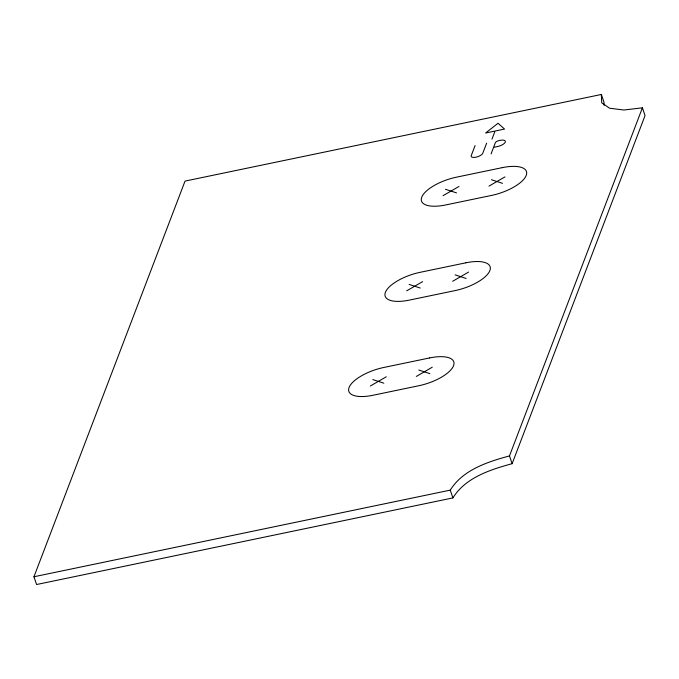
<?xml version="1.0" encoding="UTF-8"?>
<svg xmlns="http://www.w3.org/2000/svg" width="679" height="679" viewBox="0 0 679 679"><rect width="100%" height="100%" fill="white"/><g stroke="black" fill="none" stroke-linecap="round" stroke-linejoin="round"><path stroke-width="1.02" d="M601.356 94.474L601.696 102.784L609.615 108.233L623.916 110.006L642.41 107.825L645.05 115.6L512.127 463.689C490.204 469.656 465.539 477.558 452.901 497.911L36.59 584.526L33.95 576.76L185.044 181.089L601.356 94.474L603.996 102.24L604.123 105.355M475.079 145.561L471.226 155.644A6.153 2.368 -18.8 0 0 475.962 157.18A6.153 2.368 -18.8 0 0 482.794 153.233L486.639 143.159M491.995 139.119L495.076 131.047L504.548 129.069L498.046 123.264L485.612 133.016L494.414 131.183M491.087 153.912L495.364 142.709A3.336 1.29 -18.8 0 1 499.065 140.57L500.041 140.366A6.858 2.648 -18.8 0 1 505.32 142.081A6.858 2.648 -18.8 0 1 497.707 146.486L494.261 147.199M512.127 463.689L509.479 455.923L642.41 107.825M33.95 576.76L450.262 490.136C462.891 469.783 487.556 461.881 509.479 455.923M443.022 195.688L458.97 186.479M488.982 186.122L504.93 176.913M406.687 290.841L422.635 281.624M452.647 281.276L468.595 272.067M370.361 385.995L386.3 376.777M416.32 376.429L432.26 367.212M491.435 179.723L502.485 183.322M445.475 189.288L456.526 192.878M455.1 274.876L466.15 278.466M409.14 284.433L420.191 288.032M418.765 370.021L429.815 373.62M372.805 379.586L383.856 383.185M450.262 490.136L452.901 497.911M502.256 167.645L456.296 177.211A31.132 12.001 -18.8 0 0 421.752 197.165A31.132 12.001 -18.8 0 0 445.696 204.956L491.655 195.399A31.132 12.001 -18.8 0 0 526.208 175.437A31.132 12.001 -18.8 0 0 502.256 167.645M465.921 262.798L419.962 272.355A31.132 12.001 -18.8 0 0 385.417 292.318A31.132 12.001 -18.8 0 0 409.361 300.11L455.32 290.544A31.132 12.001 -18.8 0 0 489.873 270.582A31.132 12.001 -18.8 0 0 465.921 262.798M429.586 357.943L383.627 367.509A31.132 12.001 -18.8 0 0 349.082 387.471A31.132 12.001 -18.8 0 0 373.034 395.263L418.985 385.697A31.132 12.001 -18.8 0 0 453.538 365.735A31.132 12.001 -18.8 0 0 429.586 357.943"/></g></svg>
